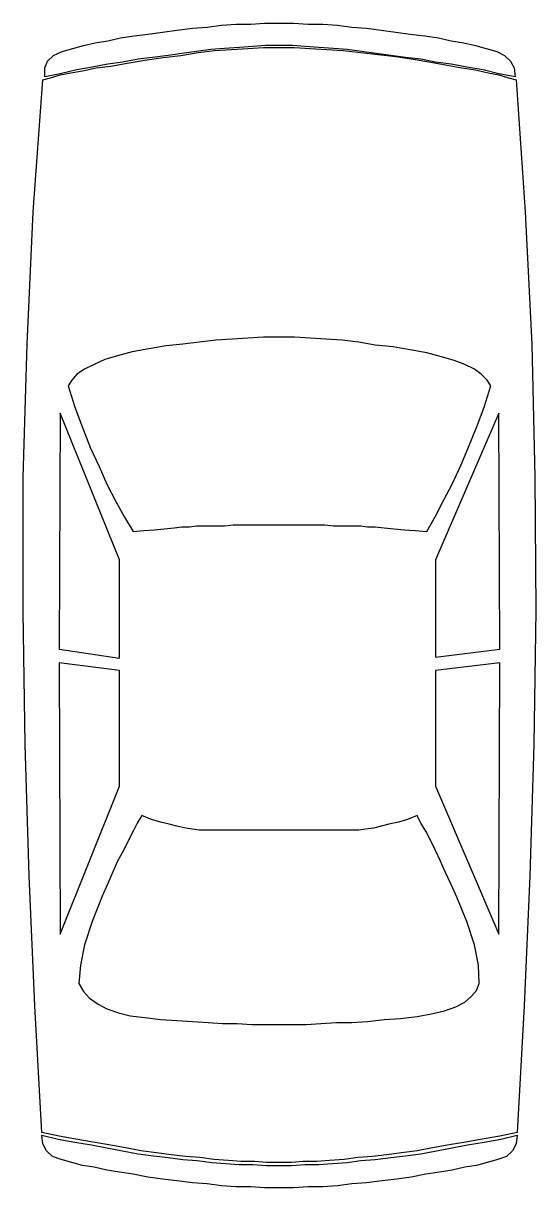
# Model space of a CAD drawing. Extents: x -31 to 143, y -247 to 149.
import ezdxf

# ---------------------------------------------------------------- set-up
doc = ezdxf.new("R2010")
doc.units = 0
doc.layers.add('7', color=7, linetype='CONTINUOUS')

msp = doc.modelspace()

# ---------------------------------------------------------------- linework, layer by layer
at = {"layer": '7', "color": 0, "linetype": 'CONTINUOUS'}
for points in [[(55.84, 141.04), (51.21, 141.04), (46.92, 140.71), (42.29, 140.38), (37.34, 140.05), (32.71, 139.73), (27.76, 139.06), (22.8, 138.4), (18.17, 137.74), (12.9, 137.07), (7.93, 136.42), (2.65, 135.42), (-2.3, 134.76), (-7.59, 133.77), (-12.87, 132.78), (-18.49, 131.46), (-23.78, 130.47), (-23.78, 133.45), (-22.79, 135.76), (-20.8, 137.74), (-17.82, 139.06), (-14.2, 140.05), (-10.56, 141.04), (-6.6, 142.03), (-2.3, 142.69), (1.99, 143.69), (6.62, 144.34), (11.25, 145), (16.2, 145.67), (21.15, 146.33), (26.43, 146.99), (31.4, 147.32), (36.35, 147.98), (41.3, 148.31), (46.25, 148.31), (50.88, 148.64), (55.84, 148.64), (60.79, 148.64), (65.74, 148.31), (70.69, 148.31), (75.66, 147.98), (80.61, 147.32), (85.57, 146.99), (90.52, 146.33), (95.47, 145.67), (100.43, 145), (105.38, 144.34), (110.01, 143.69), (114.31, 142.69), (118.6, 142.03), (122.56, 141.04), (126.19, 140.05), (129.83, 139.06), (132.47, 137.74), (134.46, 135.76), (135.77, 133.45), (136.11, 130.47), (130.49, 131.46), (125.2, 132.78), (119.59, 133.77), (114.31, 134.76), (109.02, 135.42), (104.07, 136.42), (98.77, 137.07), (93.82, 137.74), (88.87, 138.4), (83.92, 139.06), (78.96, 139.73), (74.33, 140.05), (69.38, 140.38), (64.75, 140.71), (60.46, 141.04), (55.84, 141.04)], [(55.84, -238.51), (51.55, -238.51), (47.58, -238.17), (42.95, -238.17), (38.66, -237.85), (33.7, -237.52), (29.08, -236.86), (24.13, -236.52), (19.16, -235.87), (14.21, -235.21), (8.93, -234.54), (3.64, -233.56), (-1.98, -232.56), (-7.25, -231.57), (-13.21, -230.58), (-18.82, -229.59), (-24.76, -228.27), (-27.08, -185.33), (-29.05, -141.06), (-30.38, -96.47), (-31.04, -51.21), (-31.04, -5.63), (-29.72, 39.63), (-27.74, 84.55), (-24.44, 129.48), (-21.79, 130.14), (-18.49, 131.13), (-14.86, 131.8), (-10.89, 132.46), (-6.27, 133.45), (-1.31, 134.11), (4.3, 135.1), (10.24, 136.09), (16.52, 137.07), (22.48, 137.74), (28.42, 138.72), (34.03, 139.39), (39.65, 139.73), (45.27, 140.05), (50.54, 140.38), (55.84, 140.38), (61.11, 140.38), (66.4, 140.05), (72.02, 139.73), (77.64, 139.39), (83.58, 138.72), (89.53, 138.07), (95.47, 137.41), (101.43, 136.42), (107.37, 135.42), (112.98, 134.43), (117.94, 133.45), (122.56, 132.78), (126.85, 131.8), (130.49, 131.13), (133.8, 130.14), (136.44, 129.48), (139.41, 84.55), (141.73, 39.63), (142.71, -5.63), (143.04, -50.88), (142.38, -96.47), (141.06, -141.06), (139.07, -185.33), (136.76, -228.27), (130.82, -229.59), (124.88, -230.58), (119.26, -231.57), (113.65, -232.56), (108.03, -233.56), (102.74, -234.54), (97.46, -235.21), (92.5, -235.87), (87.54, -236.52), (82.59, -236.86), (77.96, -237.52), (73.01, -237.85), (68.72, -238.17), (64.09, -238.17), (60.13, -238.51), (55.84, -238.51)], [(55.84, -21.81), (55.84, -21.81), (60.13, -21.81), (64.09, -21.81), (67.73, -21.81), (71.36, -21.81), (74.33, -22.14), (76.97, -22.14), (79.61, -22.14), (81.6, -22.14), (83.58, -22.14), (85.89, -22.48), (88.54, -22.48), (91.51, -22.8), (94.81, -23.14), (98.45, -23.46), (102.08, -23.79), (106.04, -24.13), (109.02, -18.84), (111.66, -13.56), (114.63, -7.94), (117.61, -1.66), (120.25, 4.62), (122.89, 11.22), (125.53, 18.16), (127.84, 25.43), (126.53, 27.41), (124.54, 29.39), (122.23, 31.05), (118.92, 32.7), (115.3, 34.01), (110.99, 35.34), (106.04, 36.66), (100.43, 37.65), (94.48, 38.64), (88.54, 39.3), (82.93, 40.29), (77.31, 40.95), (71.7, 41.28), (66.4, 41.61), (61.11, 41.94), (55.84, 41.94), (50.54, 41.94), (45.27, 41.61), (39.98, 41.28), (34.36, 40.95), (28.74, 40.29), (23.13, 39.63), (17.51, 38.98), (11.57, 37.97), (5.95, 36.99), (1, 35.66), (-3.29, 34.35), (-6.93, 32.7), (-10.23, 31.05), (-12.87, 29.39), (-14.52, 27.41), (-15.85, 25.43), (-13.53, 18.16), (-10.89, 11.22), (-8.25, 4.29), (-5.28, -1.99), (-2.64, -7.94), (0.34, -13.88), (3.32, -19.17), (6.28, -24.13), (9.92, -23.79), (13.55, -23.46), (16.86, -23.14), (20.16, -22.8), (22.8, -22.48), (25.44, -22.48), (27.76, -22.14), (29.74, -22.14), (32.05, -22.14), (34.36, -22.14), (37.34, -22.14), (40.31, -21.81), (43.62, -21.81), (47.58, -21.81), (51.55, -21.81), (55.84, -21.81)], [(-18.49, 16.17), (-18.49, 16.17), (-18.82, -64.09), (1.66, -67.07), (1.66, -33.71), (-18.49, 16.17)], [(130.49, 16.17), (109.02, -33.71), (109.02, -66.74), (130.82, -64.09), (130.49, 16.17)], [(-18.49, -160.87), (1.66, -110.67), (1.66, -71.36), (-18.82, -68.72), (-18.49, -160.87)], [(130.49, -160.87), (130.49, -160.87), (130.82, -68.72), (109.02, -71.36), (109.02, -110.67), (130.49, -160.87)], [(55.84, -191.61), (55.84, -191.61), (60.46, -191.61), (65.08, -191.61), (70.04, -191.27), (75.32, -190.94), (80.61, -190.94), (85.89, -190.6), (91.51, -189.95), (97.12, -189.62), (102.74, -188.95), (107.69, -187.97), (112, -186.98), (115.96, -185.65), (118.92, -184), (121.24, -182.02), (122.89, -180.04), (123.88, -177.72), (123.55, -171.46), (122.23, -164.51), (119.59, -156.58), (116.29, -148.33), (114.31, -144.04), (112.32, -139.74), (110.67, -136.11), (109.02, -132.47), (107.37, -129.17), (105.72, -125.86), (104.07, -123.23), (102.74, -120.57), (99.44, -121.9), (96.46, -122.89), (93.16, -123.55), (90.52, -124.21), (87.88, -124.88), (85.23, -125.2), (82.93, -125.54), (80.94, -125.54), (78.62, -125.54), (76.31, -125.54), (73.35, -125.54), (70.37, -125.54), (67.39, -125.54), (63.77, -125.54), (59.8, -125.54), (55.84, -125.54), (51.87, -125.54), (48.24, -125.54), (44.6, -125.54), (41.63, -125.54), (38.66, -125.54), (35.69, -125.54), (33.37, -125.54), (31.06, -125.54), (28.74, -125.54), (26.43, -125.2), (24.13, -124.88), (21.15, -124.21), (18.51, -123.55), (15.54, -122.89), (12.56, -121.9), (9.26, -120.57), (7.61, -123.23), (6.28, -125.86), (4.63, -129.17), (2.98, -132.47), (1, -136.11), (-0.65, -139.74), (-2.3, -143.7), (-4.29, -147.99), (-7.59, -156.58), (-10.23, -164.51), (-11.56, -171.46), (-12.22, -177.72), (-10.56, -180.37), (-8.58, -182.69), (-5.6, -184.66), (-2.64, -186.31), (1.33, -187.64), (5.29, -188.63), (10.24, -189.29), (15.54, -189.95), (21.15, -190.28), (26.43, -190.6), (31.72, -190.94), (36.67, -191.27), (41.63, -191.27), (46.58, -191.61), (51.21, -191.61), (55.84, -191.61)], [(55.84, -247.09), (50.88, -247.09), (46.25, -246.76), (41.3, -246.76), (36.35, -246.44), (31.4, -245.78), (26.43, -245.44), (21.15, -244.79), (16.2, -244.13), (11.25, -243.46), (6.28, -242.47), (1.66, -241.81), (-2.64, -241.15), (-6.93, -240.16), (-10.89, -239.5), (-14.52, -238.51), (-18.16, -237.52), (-21.14, -236.52), (-23.11, -234.54), (-24.44, -232.23), (-24.76, -229.25), (-19.15, -230.58), (-13.53, -231.57), (-7.92, -232.56), (-2.64, -233.56), (2.65, -234.54), (7.93, -235.53), (13.22, -236.2), (18.17, -236.86), (23.13, -237.52), (28.08, -237.85), (33.05, -238.51), (37.66, -238.83), (42.29, -239.17), (46.92, -239.17), (51.55, -239.5), (55.84, -239.5), (60.13, -239.5), (64.75, -239.17), (69.38, -239.17), (74, -238.83), (78.96, -238.51), (83.58, -237.85), (88.54, -237.52), (93.82, -236.86), (98.77, -236.2), (104.07, -235.53), (109.34, -234.54), (114.63, -233.56), (119.91, -232.56), (125.53, -231.57), (131.14, -230.58), (136.76, -229.25), (136.44, -232.23), (135.11, -234.54), (133.13, -236.52), (130.16, -237.52), (126.53, -238.51), (122.89, -239.5), (118.92, -240.16), (114.63, -241.15), (110.34, -241.81), (105.72, -242.47), (100.76, -243.46), (95.81, -244.13), (90.84, -244.79), (85.57, -245.44), (80.61, -245.78), (75.66, -246.44), (70.69, -246.76), (65.74, -246.76), (60.79, -247.09), (55.84, -247.09)]]:
    msp.add_lwpolyline(points, dxfattribs=at)

doc.saveas('drawing.dxf')
